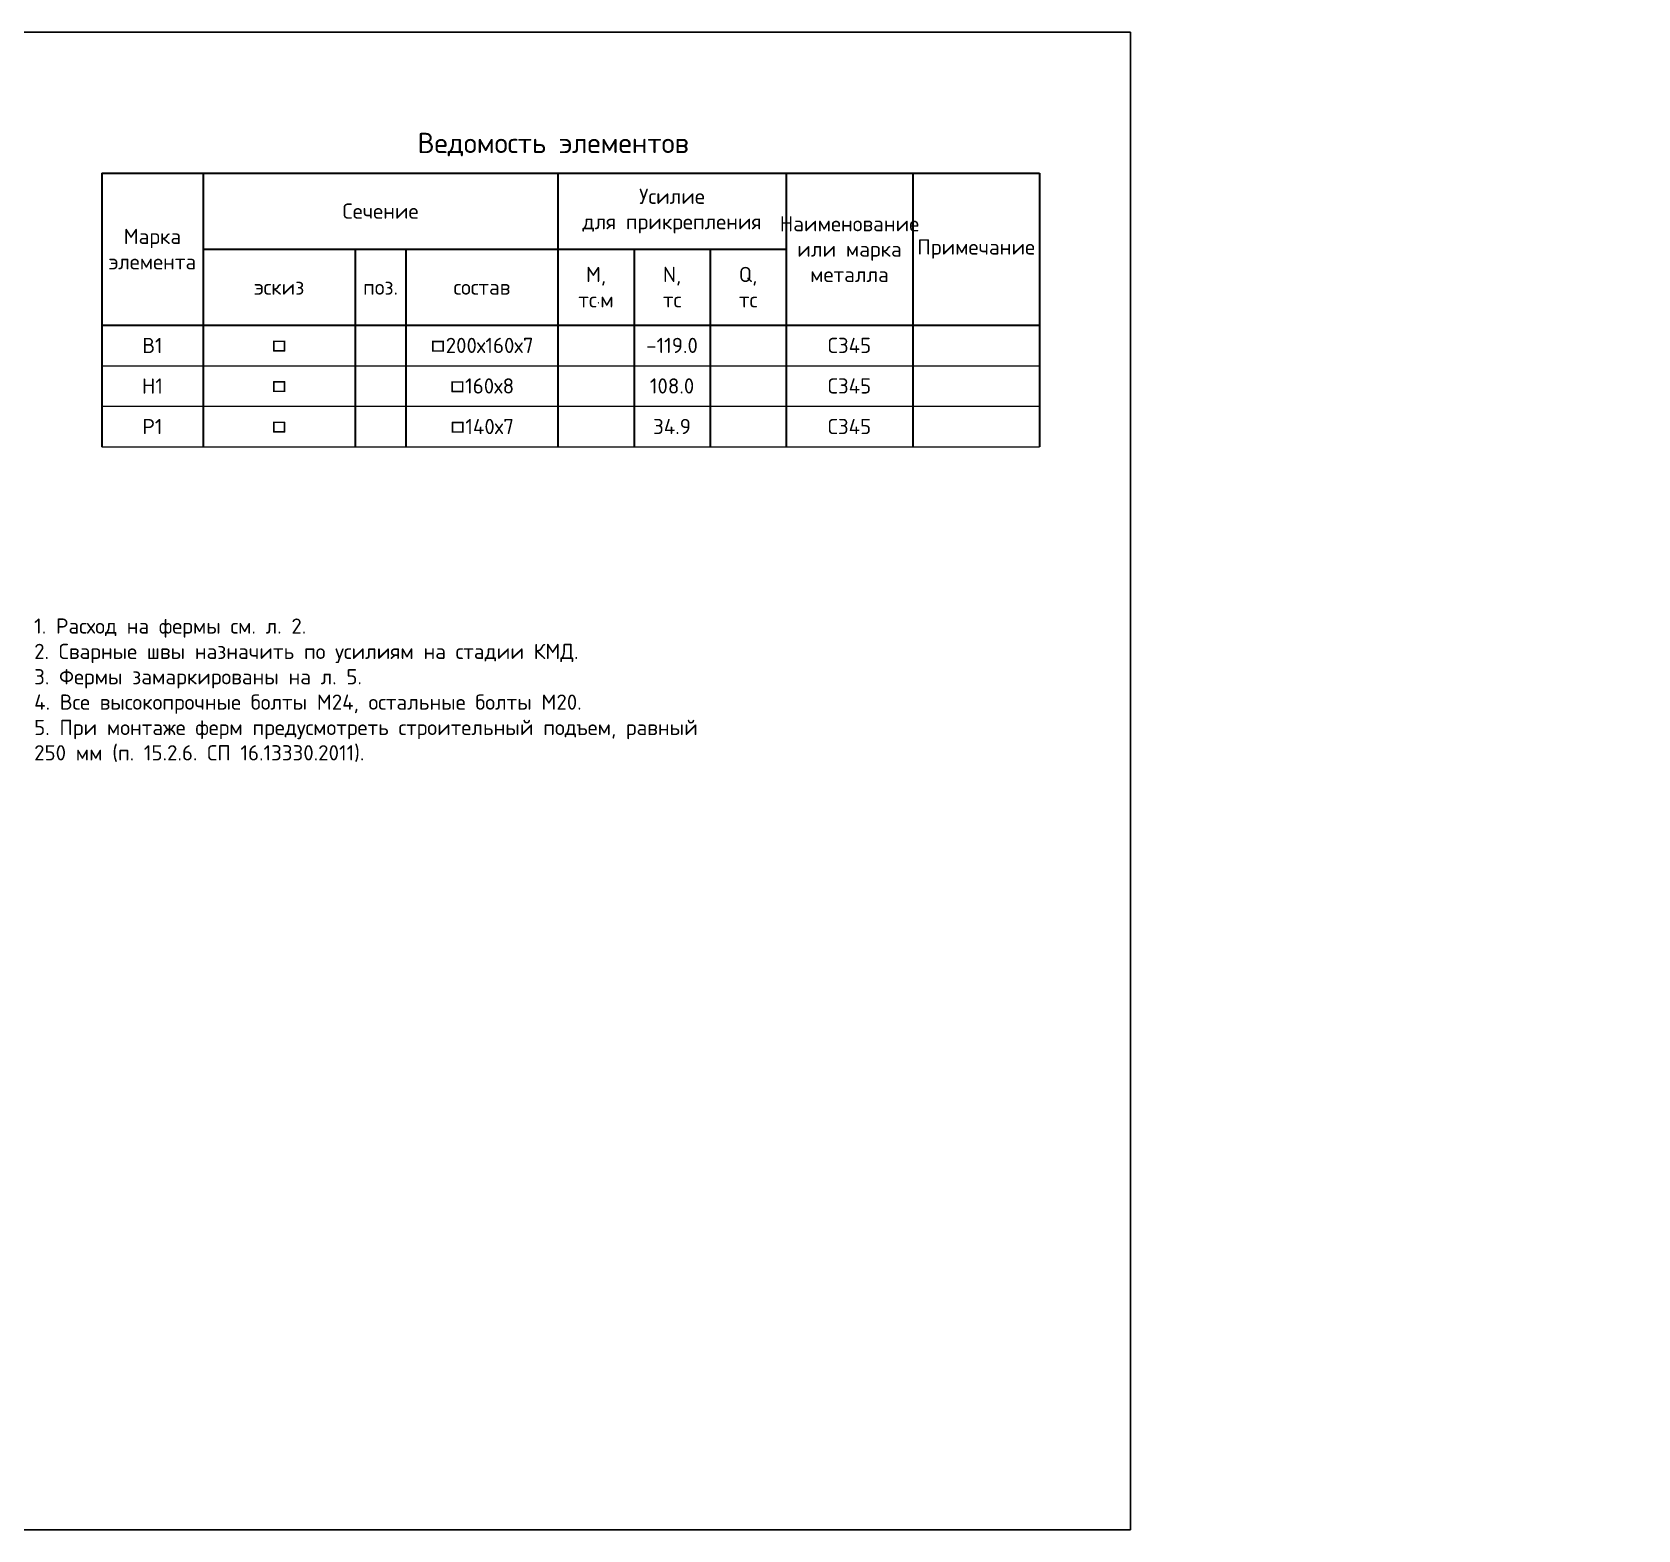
# Model space of a CAD drawing. Header units: millimetres. Extents: x -8174 to 141842, y -29548 to 3412.
# Drawn here: x 110167 to 141842, y -29548 to 0 of the extents above; entities that cross this region are included whole.
import ezdxf
from ezdxf import colors
from ezdxf.entities.mleader import LeaderData, LeaderLine
from ezdxf.math import Vec2, Vec3

# ---------------------------------------------------------------- set-up
doc = ezdxf.new("R2010")
doc.units = ezdxf.units.MM
doc.layers.add('НАДПИСИ', color=11, linetype='Continuous', lineweight=13)
doc.layers.add('ОСНОВНАЯ', color=213, linetype='Continuous', lineweight=35)
doc.styles.add('ОСК', font='isocpeur.ttf')

# ---------------------------------------------------------------- blocks, each defined once
blk = doc.blocks.new('_None')

msp = doc.modelspace()

# ---------------------------------------------------------------- linework, layer by layer
at = {"layer": 'Defpoints'}
for p, q in [((65915.9, 0), (131831.7, 0)), ((131831.7, 0), (131831.7, -29547.9)), ((131831.7, -29547.9), (65915.9, -29547.9))]:
    msp.add_line(p, q, dxfattribs=at)
at = {"layer": 'НАДПИСИ'}
for p, q in [((111540, -6580.4), (130040, -6580.4)), ((111540, -6580.4), (130040, -6580.4)), ((111540, -7380.4), (130040, -7380.4)), ((111540, -8180.4), (130040, -8180.4)), ((111540, -8180.4), (130040, -8180.4))]:
    msp.add_line(p, q, dxfattribs=at)
at = {"layer": 'ОСНОВНАЯ'}
for p, q in [((111540, -2780.4), (130040, -2780.4)), ((111540, -2780.4), (113040, -2780.4)), ((111540, -2780.4), (111540, -3780.4)), ((113040, -2780.4), (120040, -2780.4)), ((113540, -2780.4), (113540, -3780.4)), ((120040, -2780.4), (124540, -2780.4)), ((120540, -2780.4), (120540, -8180.4)), ((124540, -2780.4), (125540, -2780.4)), ((125040, -2780.4), (125040, -8180.4)), ((125540, -2780.4), (127540, -2780.4)), ((127540, -2780.4), (127540, -8180.4)), ((130040, -2780.4), (130040, -8180.4)), ((111540, -3580.4), (111540, -8180.4)), ((113540, -3580.4), (113540, -8180.4)), ((113540, -4280.4), (125040, -4280.4)), ((113540, -4280.4), (116540, -4280.4)), ((113540, -4280.4), (116540, -4280.4)), ((116540, -4280.4), (116540, -8180.4)), ((116540, -4280.4), (117540, -4280.4)), ((117540, -4280.4), (117540, -8180.4)), ((120540, -4280.4), (122040, -4280.4)), ((122040, -4280.4), (122040, -8180.4)), ((122040, -4280.4), (123540, -4280.4)), ((123540, -4280.4), (123540, -8180.4)), ((111540, -5780.4), (130040, -5780.4)), ((111540, -5780.4), (130040, -5780.4))]:
    msp.add_line(p, q, dxfattribs=at)

# ---------------------------------------------------------------- texts
at = {"layer": 'НАДПИСИ', "attachment_point": 5, "style": 'ОСК'}
for s, insert, char_height, width in [('Ведомость элементов', (120444.5, -2218.4), 400, 16621.038), ('Усилие\\Pдля прикрепления', (122790, -3530.4), 300, 4500), ('Сечение', (117040, -3530.4), 300, 7000), ('Наименование или марка металла', (126290, -4280.4), 300, 2500), ('Марка элемента', (112540, -4280.4), 300, 2000), ('Примечание', (128790, -4280.4), 300, 2500), ('М,\\Pтс{\\H0.75x;·\\H1.3333x;м}', (121290, -5030.4), 300, 1500), ('N,\\Pтс', (122790, -5030.4), 300, 2500), ('Q,\\Pтс', (124290, -5030.4), 300, 1500), ('эскиз', (115040, -5030.4), 300, 3000), ('поз.', (117040, -5030.4), 300, 1000), ('состав', (119040, -5030.4), 300, 3000), ('В1', (112540, -6182.2), 300, 2000), ('□', (115040, -6177.1), 300, 3000), ('{\\C256;□200х160х7}', (119040, -6180.4), 300, 3000), ('-119.0', (122790, -6180.4), 300, 1500), ('С345', (126290, -6180.4), 300, 2500), ('Н1', (112540, -6982.2), 300, 2000), ('□', (115040, -6977.1), 300, 3000), ('{\\C256;□160х8}', (119040, -6980.4), 300, 3000), ('108.0', (122790, -6980.4), 300, 1500), ('С345', (126290, -6980.4), 300, 2500), ('Р1', (112540, -7782.2), 300, 2000), ('□', (115040, -7777.1), 300, 3000), ('{\\C256;□140х7}', (119040, -7780.4), 300, 3000), ('34.9', (122790, -7780.4), 300, 1500), ('С345', (126290, -7780.4), 300, 2500)]:
    msp.add_mtext(s, dxfattribs=dict(at, insert=insert, char_height=char_height, width=width))
at = {"layer": 'НАДПИСИ', "insert": (110207.9, -11567.2), "char_height": 300, "attachment_point": 1, "style": 'ОСК'}
msp.add_mtext_dynamic_manual_height_columns('1. Расход на фермы см. л. 2.\\P2. Сварные швы назначить по усилиям на стадии КМД.\\P3. Фермы замаркированы на л. 5.\\P4. Все высокопрочные болты М24, остальные болты М20.\\P5. При монтаже ферм предусмотреть строительный подъем, равный 250 мм (п. 15.2.6. СП 16.13330.2011).', width=13612.775, gutter_width=0, heights=[3301.4], dxfattribs=at)

# ---------------------------------------------------------------- leaders
at = {"layer": 'НАДПИСИ'}
ml = msp.add_multileader_mtext('Standard', dxfattribs=at)
ml.set_content('L80х7,\\PL=150 мм', color=256, style='ОСК')
ml.set_leader_properties(color=256, linetype='ByLayer', lineweight=-1)
ml.set_arrow_properties(name='NONE')
ml.build(insert=Vec2(0, 0))
ml.multileader.update_dxf_attribs({"has_dogleg": 0, "text_left_attachment_type": 6, "text_right_attachment_type": 6, "dogleg_length": 0, "arrow_head_size": 75, "scale": 50})
ctx = ml.context
ctx.base_point, ctx.scale, ctx.char_height, ctx.arrow_head_size, ctx.landing_gap_size, ctx.plane_origin = Vec3(87625.2, -8598.8), 50, 150, 75, 100, Vec3(82498.2, -10136.8)
ctx.left_attachment, ctx.right_attachment, ctx.text_align_type = 6, 6, 1
notes = []
notes.append((ctx, [(1, (1, 1, 0), (87625.2, -8598.8), (1, 0), 0, [(2, [(87449.7, -9436.5)], 0, [])])]))
ctx.mtext.insert, ctx.mtext.width, ctx.mtext.defined_height, ctx.mtext.alignment, ctx.mtext.flow_direction = Vec3(88122.7, -8418.8), 1892.321, 273.1, 2, 5
ml = msp.add_multileader_mtext('Standard', dxfattribs=at)
ml.set_content(' L80х7,\\PL=150 мм', color=256, style='ОСК')
ml.set_leader_properties(color=256, linetype='ByLayer', lineweight=-1)
ml.set_arrow_properties(name='NONE')
ml.build(insert=Vec2(0, 0))
ml.multileader.update_dxf_attribs({"has_dogleg": 0, "text_left_attachment_type": 6, "text_right_attachment_type": 6, "dogleg_length": 0, "arrow_head_size": 75, "scale": 50})
ctx = ml.context
ctx.base_point, ctx.scale, ctx.char_height, ctx.arrow_head_size, ctx.landing_gap_size, ctx.plane_origin = Vec3(92304.3, -8954), 50, 150, 75, 100, Vec3(88618.2, -10138.2)
ctx.left_attachment, ctx.right_attachment, ctx.text_align_type = 6, 6, 1
notes.append((ctx, [(0, (1, 1, 0), (93299.3, -8954), (-1, 0), 0, [(2, [(93654.7, -9439)], 0, [])])]))
ctx.mtext.insert, ctx.mtext.width, ctx.mtext.defined_height, ctx.mtext.alignment, ctx.mtext.flow_direction = Vec3(92801.8, -8774), 1892.321, 273.1, 2, 5
ml = msp.add_multileader_mtext('Standard', dxfattribs=at)
ml.set_content(' L80х7,\\PL=150 мм', color=256, style='ОСК')
ml.set_leader_properties(color=256, linetype='ByLayer', lineweight=-1)
ml.set_arrow_properties(name='NONE')
ml.build(insert=Vec2(0, 0))
ml.multileader.update_dxf_attribs({"has_dogleg": 0, "text_left_attachment_type": 6, "text_right_attachment_type": 6, "dogleg_length": 0, "arrow_head_size": 75, "scale": 50})
ctx = ml.context
ctx.base_point, ctx.scale, ctx.char_height, ctx.arrow_head_size, ctx.landing_gap_size, ctx.plane_origin = Vec3(76804.3, -9116.8), 50, 150, 75, 100, Vec3(73118.2, -10301)
ctx.left_attachment, ctx.right_attachment, ctx.text_align_type = 6, 6, 1
notes.append((ctx, [(0, (1, 1, 0), (77799.3, -9116.8), (-1, 0), 0, [(2, [(78049.3, -9638.3)], 0, [])])]))
ctx.mtext.insert, ctx.mtext.width, ctx.mtext.defined_height, ctx.mtext.alignment, ctx.mtext.flow_direction = Vec3(77301.8, -8936.8), 1892.321, 273.1, 2, 5
ml = msp.add_multileader_mtext('Standard', dxfattribs=at)
ml.set_content(' L80х7,\\PL=150 мм', color=256, style='ОСК')
ml.set_leader_properties(color=256, linetype='ByLayer', lineweight=-1)
ml.set_arrow_properties(name='NONE')
ml.build(insert=Vec2(0, 0))
ml.multileader.update_dxf_attribs({"has_dogleg": 0, "text_left_attachment_type": 6, "text_right_attachment_type": 6, "dogleg_length": 0, "arrow_head_size": 75, "scale": 50})
ctx = ml.context
ctx.base_point, ctx.scale, ctx.char_height, ctx.arrow_head_size, ctx.landing_gap_size, ctx.plane_origin = Vec3(79904.3, -9062.5), 50, 150, 75, 100, Vec3(76218.2, -10246.7)
ctx.left_attachment, ctx.right_attachment, ctx.text_align_type = 6, 6, 1
notes.append((ctx, [(0, (1, 1, 0), (80899.3, -9062.5), (-1, 0), 0, [(2, [(81149.3, -9584.1)], 0, [])])]))
ctx.mtext.insert, ctx.mtext.width, ctx.mtext.defined_height, ctx.mtext.alignment, ctx.mtext.flow_direction = Vec3(80401.8, -8882.5), 1892.321, 273.1, 2, 5
ml = msp.add_multileader_mtext('Standard', dxfattribs=at)
ml.set_content(' L80х7,\\PL=150 мм', color=256, style='ОСК')
ml.set_leader_properties(color=256, linetype='ByLayer', lineweight=-1)
ml.set_arrow_properties(name='NONE')
ml.build(insert=Vec2(0, 0))
ml.multileader.update_dxf_attribs({"has_dogleg": 0, "text_left_attachment_type": 6, "text_right_attachment_type": 6, "dogleg_length": 0, "arrow_head_size": 75, "scale": 50})
ctx = ml.context
ctx.base_point, ctx.scale, ctx.char_height, ctx.arrow_head_size, ctx.landing_gap_size, ctx.plane_origin = Vec3(79824.3, -12028.3), 50, 150, 75, 100, Vec3(76138.2, -13212.5)
ctx.left_attachment, ctx.right_attachment, ctx.text_align_type = 6, 6, 1
notes.append((ctx, [(0, (1, 1, 0), (80819.3, -12028.3), (-1, 0), 0, [(2, [(81094.7, -11650.7)], 0, [])])]))
ctx.mtext.insert, ctx.mtext.width, ctx.mtext.defined_height, ctx.mtext.alignment, ctx.mtext.flow_direction = Vec3(80321.8, -11848.3), 1892.321, 273.1, 2, 5
ml = msp.add_multileader_mtext('Standard', dxfattribs=at)
ml.set_content('L80х7,\\PL=150 мм', color=256, style='ОСК')
ml.set_leader_properties(color=256, linetype='ByLayer', lineweight=-1)
ml.set_arrow_properties(name='NONE')
ml.build(insert=Vec2(0, 0))
ml.multileader.update_dxf_attribs({"has_dogleg": 0, "text_left_attachment_type": 6, "text_right_attachment_type": 6, "dogleg_length": 0, "arrow_head_size": 75, "scale": 50})
ctx = ml.context
ctx.base_point, ctx.scale, ctx.char_height, ctx.arrow_head_size, ctx.landing_gap_size, ctx.plane_origin = Vec3(87792.1, -12028.3), 50, 150, 75, 100, Vec3(82478.4, -13212.5)
ctx.left_attachment, ctx.right_attachment, ctx.text_align_type = 6, 6, 1
notes.append((ctx, [(1, (1, 1, 0), (87792.1, -12028.3), (1, 0), 0, [(2, [(87434.9, -11650.7)], 0, [])])]))
ctx.mtext.insert, ctx.mtext.width, ctx.mtext.defined_height, ctx.mtext.alignment, ctx.mtext.flow_direction = Vec3(88289.6, -11848.3), 1892.321, 273.1, 2, 5
ml = msp.add_multileader_mtext('Standard', dxfattribs=at)
ml.set_content('L80х7,\\PL=150 мм', color=256, style='ОСК')
ml.set_leader_properties(color=256, linetype='ByLayer', lineweight=-1)
ml.set_arrow_properties(name='NONE')
ml.build(insert=Vec2(0, 0))
ml.multileader.update_dxf_attribs({"has_dogleg": 0, "text_left_attachment_type": 6, "text_right_attachment_type": 6, "dogleg_length": 0, "arrow_head_size": 75, "scale": 50})
ctx = ml.context
ctx.base_point, ctx.scale, ctx.char_height, ctx.arrow_head_size, ctx.landing_gap_size, ctx.plane_origin = Vec3(94036.5, -12028.3), 50, 150, 75, 100, Vec3(88546.8, -13212.5)
ctx.left_attachment, ctx.right_attachment, ctx.text_align_type = 6, 6, 1
notes.append((ctx, [(1, (1, 1, 0), (94036.5, -12028.3), (1, 0), 0, [(2, [(93674.3, -11650.7)], 0, [])])]))
ctx.mtext.insert, ctx.mtext.width, ctx.mtext.defined_height, ctx.mtext.alignment, ctx.mtext.flow_direction = Vec3(94534, -11848.3), 1892.321, 273.1, 2, 5
for ctx, leaders in notes:
    for number, flags, end, landing, length, lines in leaders:
        leader = LeaderData()
        leader.index, (leader.has_last_leader_line, leader.has_dogleg_vector, leader.attachment_direction) = number, flags
        leader.last_leader_point, leader.dogleg_vector, leader.dogleg_length = Vec3(end), Vec3(landing), length
        for number, points, colour, breaks in lines:
            line = LeaderLine()
            line.index, line.vertices, line.color, line.breaks = number, Vec3.list(points), colors.encode_raw_color(colour), breaks
            leader.lines.append(line)
        ctx.leaders.append(leader)

doc.saveas('drawing.dxf')
